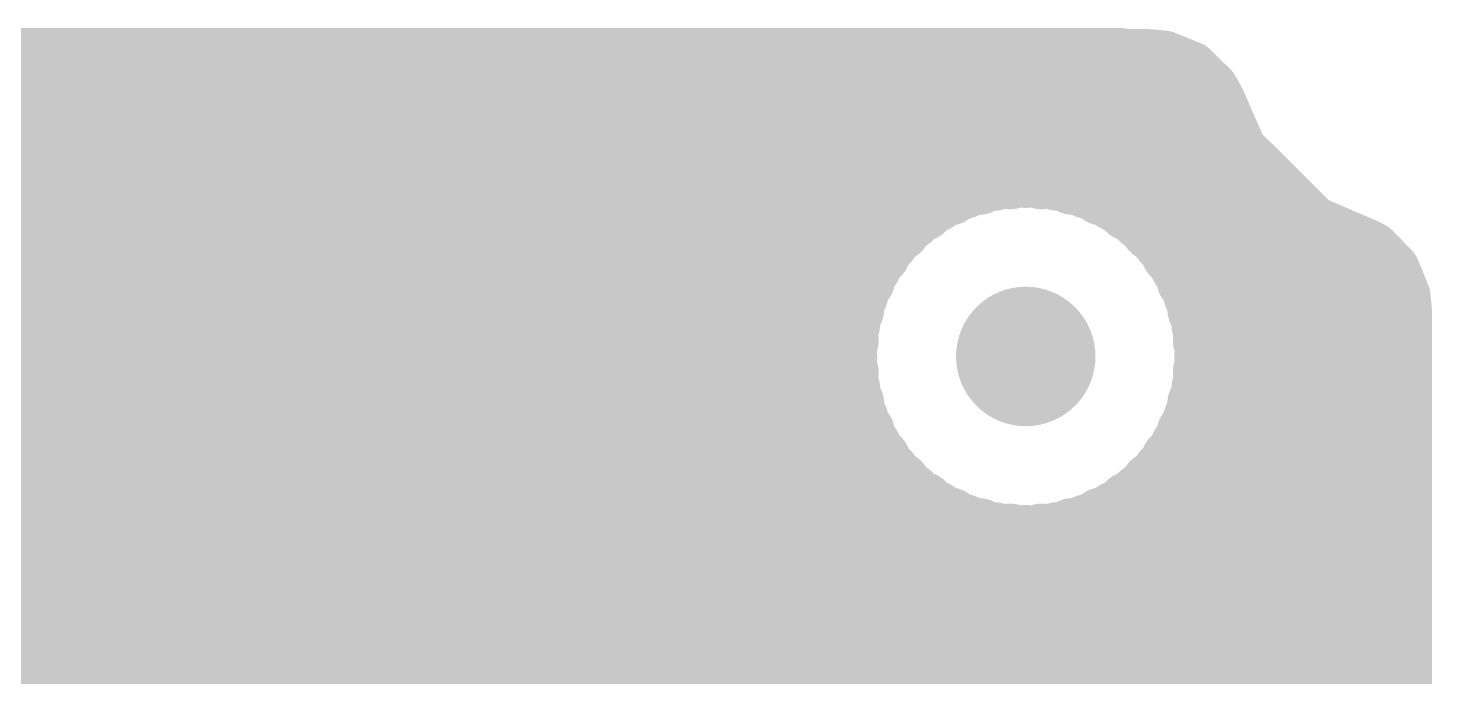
# Model space of a CAD drawing. Extents: x -40.6 to 40.6, y -25.6 to 25.6.
# Drawn here: x 30.49 to 40.56, y 20.92 to 25.57 of the extents above; entities that cross this region are included whole.
import ezdxf

# ---------------------------------------------------------------- set-up
doc = ezdxf.new("R2010")
doc.units = 0
doc.layers.add('1', color=22, linetype='CONTINUOUS')

# ---------------------------------------------------------------- blocks, each defined once
blk = doc.blocks.new('PIE')
at = {"const_width": 0.5}
blk.add_lwpolyline([(0, -0.25, 1), (0, 0.25, 1), (0, -0.25)], format="xyb", dxfattribs=at)

msp = doc.modelspace()

# ---------------------------------------------------------------- linework, layer by layer
at = {"layer": '1'}
for points, const_width in [([(18.1443, 25.3659), (38.3311, 25.3659)], 0.4064), ([(38.3311, 25.3659), (38.3388, 25.3582)], 0.4064), ([(38.3388, 25.3582), (38.5318, 25.3582)], 0.4064), ([(38.5318, 25.3582), (38.6339, 25.3482)], 0.4064), ([(38.6339, 25.3482), (38.823, 25.2709)], 0.4064), ([(38.823, 25.2709), (38.9688, 25.1278)], 0.4064), ([(18.1443, 25.1968), (38.8985, 25.1968)], 0.4064), ([(38.9688, 25.1278), (39.0183, 25.038)], 0.4064), ([(39.0183, 25.038), (39.0186, 25.0373)], 0.4064), ([(39.0186, 25.0373), (39.0946, 24.8607)], 0.4064), ([(39.0946, 24.8607), (39.0956, 24.8603)], 0.4064), ([(39.0956, 24.8603), (39.1684, 24.693)], 0.4064), ([(18.1443, 24.7904), (39.126, 24.7904)], 0.4064), ([(39.1684, 24.693), (39.1684, 24.693)], 0.4064), ([(39.1684, 24.693), (39.699, 24.1647)], 0.4064), ([(37.4227, 24.4641), (37.3359, 24.4565)], 0.4064), ([(37.5068, 24.4866), (37.4227, 24.4641)], 0.4064), ([(37.5297, 24.4734), (37.5068, 24.4866)], 0.4064), ([(37.5358, 24.474), (37.5297, 24.4734)], 0.4064), ([(37.556, 24.4909), (37.5358, 24.474)], 0.4064), ([(37.6428, 24.4833), (37.556, 24.4909)], 0.4064), ([(37.7296, 24.4909), (37.6428, 24.4833)], 0.4064), ([(37.7498, 24.474), (37.7296, 24.4909)], 0.4064), ([(37.7559, 24.4734), (37.7498, 24.474)], 0.4064), ([(37.7788, 24.4866), (37.7559, 24.4734)], 0.4064), ([(37.8629, 24.4641), (37.7788, 24.4866)], 0.4064), ([(37.9497, 24.4565), (37.8629, 24.4641)], 0.4064), ([(18.1443, 24.384), (37.1249, 24.384)], 0.4064), ([(37.0803, 24.3635), (37.0089, 24.3135)], 0.4064), ([(37.1063, 24.3589), (37.0803, 24.3635)], 0.4064), ([(37.1119, 24.3615), (37.1063, 24.3589)], 0.4064), ([(37.1251, 24.3843), (37.1119, 24.3615)], 0.4064), ([(37.2092, 24.4069), (37.1251, 24.3843)], 0.4064), ([(37.2882, 24.4437), (37.2092, 24.4069)], 0.4064), ([(37.313, 24.4347), (37.2882, 24.4437)], 0.4064), ([(37.3189, 24.4363), (37.313, 24.4347)], 0.4064), ([(37.3359, 24.4565), (37.3189, 24.4363)], 0.4064), ([(37.9667, 24.4363), (37.9497, 24.4565)], 0.4064), ([(37.9726, 24.4347), (37.9667, 24.4363)], 0.4064), ([(37.9974, 24.4437), (37.9726, 24.4347)], 0.4064), ([(38.0764, 24.4069), (37.9974, 24.4437)], 0.4064), ([(38.1605, 24.3843), (38.0764, 24.4069)], 0.4064), ([(38.1737, 24.3615), (38.1605, 24.3843)], 0.4064), ([(38.1607, 24.384), (39.4788, 24.384)], 0.4064), ([(38.1793, 24.3589), (38.1737, 24.3615)], 0.4064), ([(38.2053, 24.3635), (38.1793, 24.3589)], 0.4064), ([(38.2767, 24.3135), (38.2053, 24.3635)], 0.4064), ([(36.93, 24.2766), (36.9209, 24.2519)], 0.4064), ([(37.0089, 24.3135), (36.93, 24.2766)], 0.4064), ([(38.3556, 24.2766), (38.2767, 24.3135)], 0.4064), ([(38.3647, 24.2519), (38.3556, 24.2766)], 0.4064), ([(36.8279, 24.1867), (36.7565, 24.1367)], 0.4064), ([(36.8895, 24.2483), (36.8279, 24.1867)], 0.4064), ([(36.9159, 24.2483), (36.8895, 24.2483)], 0.4064), ([(36.9209, 24.2519), (36.9159, 24.2483)], 0.4064), ([(38.3697, 24.2483), (38.3647, 24.2519)], 0.4064), ([(38.3961, 24.2483), (38.3697, 24.2483)], 0.4064), ([(38.4577, 24.1867), (38.3961, 24.2483)], 0.4064), ([(38.5291, 24.1367), (38.4577, 24.1867)], 0.4064), ([(39.699, 24.1647), (39.699, 24.1647)], 0.4064), ([(39.699, 24.1647), (40.043, 24.0168)], 0.4064), ([(36.7217, 24.1019), (36.6717, 24.0305)], 0.4064), ([(36.7476, 24.1064), (36.7217, 24.1019)], 0.4064), ([(36.752, 24.1108), (36.7476, 24.1064)], 0.4064), ([(36.7565, 24.1367), (36.752, 24.1108)], 0.4064), ([(38.5336, 24.1108), (38.5291, 24.1367)], 0.4064), ([(38.538, 24.1064), (38.5336, 24.1108)], 0.4064), ([(38.5639, 24.1019), (38.538, 24.1064)], 0.4064), ([(38.6139, 24.0305), (38.5639, 24.1019)], 0.4064), ([(18.1443, 23.9776), (36.6188, 23.9776)], 0.4064), ([(36.6717, 24.0305), (36.6101, 23.9689)], 0.4064), ([(36.6101, 23.9689), (36.6101, 23.9425)], 0.4064), ([(38.6755, 23.9689), (38.6139, 24.0305)], 0.4064), ([(38.6668, 23.9776), (40.1247, 23.9776)], 0.4064), ([(38.6755, 23.9425), (38.6755, 23.9689)], 0.4064), ([(40.043, 24.0168), (40.0942, 23.9948)], 0.4064), ([(40.0942, 23.9948), (40.1279, 23.9758)], 0.4064), ([(40.1279, 23.9758), (40.1279, 23.9758)], 0.4064), ([(40.1279, 23.9758), (40.2672, 23.8317)], 0.4064), ([(36.5817, 23.9284), (36.5449, 23.8495)], 0.4064), ([(36.6065, 23.9375), (36.5817, 23.9284)], 0.4064), ([(36.6101, 23.9425), (36.6065, 23.9375)], 0.4064), ([(38.6791, 23.9375), (38.6755, 23.9425)], 0.4064), ([(38.7038, 23.9284), (38.6791, 23.9375)], 0.4064), ([(38.7407, 23.8495), (38.7038, 23.9284)], 0.4064), ([(36.5449, 23.8495), (36.4949, 23.7781)], 0.4064), ([(36.4949, 23.7781), (36.4995, 23.7521)], 0.4064), ([(38.7907, 23.7781), (38.7407, 23.8495)], 0.4064), ([(38.7861, 23.7521), (38.7907, 23.7781)], 0.4064), ([(40.2672, 23.8317), (40.3422, 23.646)], 0.4064), ([(36.4741, 23.7333), (36.4515, 23.6492)], 0.4064), ([(36.4969, 23.7465), (36.4741, 23.7333)], 0.4064), ([(36.4995, 23.7521), (36.4969, 23.7465)], 0.4064), ([(38.7887, 23.7465), (38.7861, 23.7521)], 0.4064), ([(38.8115, 23.7333), (38.7887, 23.7465)], 0.4064), ([(38.8341, 23.6492), (38.8115, 23.7333)], 0.4064), ([(18.1443, 23.5712), (36.4152, 23.5712)], 0.4064), ([(36.4515, 23.6492), (36.4147, 23.5702)], 0.4064), ([(36.4147, 23.5702), (36.4237, 23.5454)], 0.4064), ([(38.8709, 23.5702), (38.8341, 23.6492)], 0.4064), ([(38.8619, 23.5454), (38.8709, 23.5702)], 0.4064), ([(38.8704, 23.5712), (40.3495, 23.5712)], 0.4064), ([(40.3422, 23.646), (40.3519, 23.5458)], 0.4064), ([(36.4019, 23.5225), (36.3943, 23.4357)], 0.4064), ([(36.4221, 23.5395), (36.4019, 23.5225)], 0.4064), ([(36.4237, 23.5454), (36.4221, 23.5395)], 0.4064), ([(38.8635, 23.5395), (38.8619, 23.5454)], 0.4064), ([(38.8837, 23.5225), (38.8635, 23.5395)], 0.4064), ([(38.8913, 23.4357), (38.8837, 23.5225)], 0.4064), ([(40.3519, 23.5458), (40.3519, -23.6685)], 0.4064), ([(36.3943, 23.4357), (36.3718, 23.3516)], 0.4064), ([(36.3718, 23.3516), (36.385, 23.3287)], 0.4064), ([(38.9138, 23.3516), (38.8913, 23.4357)], 0.4064), ([(38.9006, 23.3287), (38.9138, 23.3516)], 0.4064), ([(36.3844, 23.3226), (36.3675, 23.3024)], 0.4064), ([(36.3675, 23.3024), (36.3751, 23.2156)], 0.4064), ([(36.385, 23.3287), (36.3844, 23.3226)], 0.4064), ([(38.9012, 23.3226), (38.9006, 23.3287)], 0.4064), ([(38.9181, 23.3024), (38.9012, 23.3226)], 0.4064), ([(38.9105, 23.2156), (38.9181, 23.3024)], 0.4064), ([(18.1443, 23.1648), (36.3706, 23.1648)], 0.4064), ([(36.3751, 23.2156), (36.3675, 23.1288)], 0.4064), ([(38.9181, 23.1288), (38.9105, 23.2156)], 0.4064), ([(38.915, 23.1648), (40.3519, 23.1648)], 0.4064), ([(34.8996, 22.3012), (27.8892, 22.3012)], 2), ([(37.2928, 19.908), (34.8996, 22.3012)], 2), ([(36.3675, 23.1288), (36.3844, 23.1086)], 0.4064), ([(36.385, 23.1025), (36.3718, 23.0796)], 0.4064), ([(36.3718, 23.0796), (36.3943, 22.9955)], 0.4064), ([(36.3844, 23.1086), (36.385, 23.1025)], 0.4064), ([(38.8913, 22.9955), (38.9138, 23.0796)], 0.4064), ([(38.9006, 23.1025), (38.9012, 23.1086)], 0.4064), ([(38.9138, 23.0796), (38.9006, 23.1025)], 0.4064), ([(38.9012, 23.1086), (38.9181, 23.1288)], 0.4064), ([(36.3943, 22.9955), (36.4019, 22.9087)], 0.4064), ([(38.8837, 22.9087), (38.8913, 22.9955)], 0.4064), ([(36.4019, 22.9087), (36.4221, 22.8917)], 0.4064), ([(36.4237, 22.8858), (36.4147, 22.861)], 0.4064), ([(36.4147, 22.861), (36.4515, 22.782)], 0.4064), ([(36.4221, 22.8917), (36.4237, 22.8858)], 0.4064), ([(38.8341, 22.782), (38.8709, 22.861)], 0.4064), ([(38.8619, 22.8858), (38.8635, 22.8917)], 0.4064), ([(38.8709, 22.861), (38.8619, 22.8858)], 0.4064), ([(38.8635, 22.8917), (38.8837, 22.9087)], 0.4064), ([(18.1443, 22.7584), (36.4579, 22.7584)], 0.4064), ([(36.4515, 22.782), (36.4741, 22.6979)], 0.4064), ([(38.8115, 22.6979), (38.8341, 22.782)], 0.4064), ([(38.8277, 22.7584), (40.3519, 22.7584)], 0.4064), ([(36.4741, 22.6979), (36.4969, 22.6847)], 0.4064), ([(36.4995, 22.6791), (36.4949, 22.6531)], 0.4064), ([(36.4949, 22.6531), (36.5449, 22.5817)], 0.4064), ([(36.4969, 22.6847), (36.4995, 22.6791)], 0.4064), ([(38.7407, 22.5817), (38.7907, 22.6531)], 0.4064), ([(38.7861, 22.6791), (38.7887, 22.6847)], 0.4064), ([(38.7907, 22.6531), (38.7861, 22.6791)], 0.4064), ([(38.7887, 22.6847), (38.8115, 22.6979)], 0.4064), ([(36.5449, 22.5817), (36.5817, 22.5028)], 0.4064), ([(38.7038, 22.5028), (38.7407, 22.5817)], 0.4064), ([(36.5817, 22.5028), (36.6065, 22.4937)], 0.4064), ([(36.6065, 22.4937), (36.6101, 22.4887)], 0.4064), ([(36.6101, 22.4887), (36.6101, 22.4623)], 0.4064), ([(36.6101, 22.4623), (36.6717, 22.4007)], 0.4064), ([(38.6139, 22.4007), (38.6755, 22.4623)], 0.4064), ([(38.6755, 22.4887), (38.6791, 22.4937)], 0.4064), ([(38.6755, 22.4623), (38.6755, 22.4887)], 0.4064), ([(38.6791, 22.4937), (38.7038, 22.5028)], 0.4064), ([(18.1443, 22.352), (36.7058, 22.352)], 0.4064), ([(36.6717, 22.4007), (36.7217, 22.3293)], 0.4064), ([(38.5639, 22.3293), (38.6139, 22.4007)], 0.4064), ([(38.5798, 22.352), (40.3519, 22.352)], 0.4064), ([(36.7217, 22.3293), (36.7476, 22.3248)], 0.4064), ([(36.7476, 22.3248), (36.752, 22.3204)], 0.4064), ([(36.752, 22.3204), (36.7565, 22.2945)], 0.4064), ([(36.7565, 22.2945), (36.8279, 22.2445)], 0.4064), ([(36.8279, 22.2445), (36.8895, 22.1829)], 0.4064), ([(38.3961, 22.1829), (38.4577, 22.2445)], 0.4064), ([(38.4577, 22.2445), (38.5291, 22.2945)], 0.4064), ([(38.5291, 22.2945), (38.5336, 22.3204)], 0.4064), ([(38.5336, 22.3204), (38.538, 22.3248)], 0.4064), ([(38.538, 22.3248), (38.5639, 22.3293)], 0.4064), ([(36.8895, 22.1829), (36.9159, 22.1829)], 0.4064), ([(36.9159, 22.1829), (36.9209, 22.1793)], 0.4064), ([(36.9209, 22.1793), (36.93, 22.1546)], 0.4064), ([(36.93, 22.1546), (37.0089, 22.1177)], 0.4064), ([(38.2767, 22.1177), (38.3556, 22.1546)], 0.4064), ([(38.3556, 22.1546), (38.3647, 22.1793)], 0.4064), ([(38.3647, 22.1793), (38.3697, 22.1829)], 0.4064), ([(38.3697, 22.1829), (38.3961, 22.1829)], 0.4064), ([(37.0089, 22.1177), (37.0803, 22.0677)], 0.4064), ([(37.0803, 22.0677), (37.1063, 22.0723)], 0.4064), ([(37.1063, 22.0723), (37.1119, 22.0697)], 0.4064), ([(37.1119, 22.0697), (37.1251, 22.0469)], 0.4064), ([(37.1251, 22.0469), (37.2092, 22.0243)], 0.4064), ([(38.0764, 22.0243), (38.1605, 22.0469)], 0.4064), ([(38.1605, 22.0469), (38.1737, 22.0697)], 0.4064), ([(38.1737, 22.0697), (38.1793, 22.0723)], 0.4064), ([(38.1793, 22.0723), (38.2053, 22.0677)], 0.4064), ([(38.2053, 22.0677), (38.2767, 22.1177)], 0.4064), ([(18.1443, 21.9456), (37.5031, 21.9456)], 0.4064), ([(37.2092, 22.0243), (37.2882, 21.9875)], 0.4064), ([(37.2882, 21.9875), (37.313, 21.9965)], 0.4064), ([(37.313, 21.9965), (37.3189, 21.9949)], 0.4064), ([(37.3189, 21.9949), (37.3359, 21.9747)], 0.4064), ([(37.3359, 21.9747), (37.4227, 21.9671)], 0.4064), ([(37.4227, 21.9671), (37.5068, 21.9446)], 0.4064), ([(37.5068, 21.9446), (37.5297, 21.9578)], 0.4064), ([(37.5086, 21.9456), (37.5497, 21.9456)], 0.4064), ([(37.5297, 21.9578), (37.5358, 21.9572)], 0.4064), ([(37.5358, 21.9572), (37.556, 21.9403)], 0.4064), ([(37.556, 21.9403), (37.6428, 21.9479)], 0.4064), ([(37.6167, 21.9456), (37.6689, 21.9456)], 0.4064), ([(37.6428, 21.9479), (37.7296, 21.9403)], 0.4064), ([(37.7296, 21.9403), (37.7498, 21.9572)], 0.4064), ([(37.7359, 21.9456), (37.777, 21.9456)], 0.4064), ([(37.7498, 21.9572), (37.7559, 21.9578)], 0.4064), ([(37.7559, 21.9578), (37.7788, 21.9446)], 0.4064), ([(37.7788, 21.9446), (37.8629, 21.9671)], 0.4064), ([(37.7825, 21.9456), (40.3519, 21.9456)], 0.4064), ([(37.8629, 21.9671), (37.9497, 21.9747)], 0.4064), ([(37.9497, 21.9747), (37.9667, 21.9949)], 0.4064), ([(37.9667, 21.9949), (37.9726, 21.9965)], 0.4064), ([(37.9726, 21.9965), (37.9974, 21.9875)], 0.4064), ([(37.9974, 21.9875), (38.0764, 22.0243)], 0.4064), ([(18.1443, 21.5392), (40.3519, 21.5392)], 0.4064), ([(18.1443, 21.1328), (40.3519, 21.1328)], 0.4064), ([(18.1443, 20.7264), (40.3519, 20.7264)], 0.4064)]:
    msp.add_lwpolyline(points, dxfattribs=dict(at, const_width=const_width))
for points, const_width in [([(38.4029, 25.4377, 1), (38.2592, 25.2941)], 0.2032), ([(38.3311, 25.2643, 1), (38.3311, 25.4675)], 0.2032), ([(38.3388, 25.4598, 1), (38.3388, 25.2566)], 0.2032), ([(38.267, 25.2863, 1), (38.4107, 25.43)], 0.2032), ([(38.5416, 25.4593, 1), (38.522, 25.257)], 0.2032), ([(38.5318, 25.2566, 1), (38.5318, 25.4598)], 0.2032), ([(38.6724, 25.4423, 1), (38.5955, 25.2542)], 0.2032), ([(38.6241, 25.2471, 1), (38.6438, 25.4493)], 0.2032), ([(38.8942, 25.3434, 1), (38.7518, 25.1984)], 0.2032), ([(38.7846, 25.1769, 1), (38.8614, 25.365)], 0.2032), ([(38.8985, 25.0952, 1), (38.8985, 25.2984)], 0.2032), ([(39.0577, 25.1769, 1), (38.8798, 25.0788)], 0.2032), ([(38.8976, 25.0553, 1), (39.0399, 25.2003)], 0.2032), ([(39.1115, 25.0783, 1), (38.925, 24.9977)], 0.2032), ([(39.1119, 25.0775, 1), (38.9253, 24.9971)], 0.2032), ([(38.9253, 24.997, 1), (39.1119, 25.0775)], 0.2032), ([(38.9293, 24.9889, 1), (39.1073, 25.087)], 0.2032), ([(39.1321, 24.9551, 1), (39.0571, 24.7663)], 0.2032), ([(39.1887, 24.9009, 1), (39.0024, 24.8198)], 0.2032), ([(39.0013, 24.8205, 1), (39.1879, 24.9009)], 0.2032), ([(39.0581, 24.7659, 1), (39.1331, 24.9547)], 0.2032), ([(39.126, 24.6888, 1), (39.126, 24.892)], 0.2032), ([(39.27, 24.693, 1), (39.0668, 24.693)], 0.2032), ([(39.2401, 24.765, 1), (39.0967, 24.621)], 0.2032), ([(39.0668, 24.693, 1), (39.27, 24.693)], 0.2032), ([(39.0752, 24.6525, 1), (39.2616, 24.7335)], 0.2032), ([(37.3964, 24.5622, 1), (37.449, 24.3659)], 0.2032), ([(37.5576, 24.5746, 1), (37.456, 24.3986)], 0.2032), ([(37.4315, 24.3628, 1), (37.4138, 24.5653)], 0.2032), ([(37.5208, 24.5746, 1), (37.5385, 24.3722)], 0.2032), ([(37.5649, 24.5921, 1), (37.5471, 24.3897)], 0.2032), ([(37.4789, 24.3854, 1), (37.5805, 24.5614)], 0.2032), ([(37.5331, 24.3885, 1), (37.4805, 24.5847)], 0.2032), ([(37.6213, 24.4131, 1), (37.4907, 24.5687)], 0.2032), ([(37.5446, 24.3727, 1), (37.5269, 24.5752)], 0.2032), ([(37.6339, 24.5845, 1), (37.6517, 24.3821)], 0.2032), ([(37.7949, 24.5687, 1), (37.6643, 24.4131)], 0.2032), ([(37.6339, 24.3821, 1), (37.6517, 24.5845)], 0.2032), ([(37.7587, 24.5752, 1), (37.741, 24.3727)], 0.2032), ([(37.7051, 24.5614, 1), (37.8067, 24.3854)], 0.2032), ([(37.8051, 24.5847, 1), (37.7525, 24.3885)], 0.2032), ([(37.7385, 24.3897, 1), (37.7207, 24.5921)], 0.2032), ([(37.8296, 24.3986, 1), (37.728, 24.5746)], 0.2032), ([(37.7471, 24.3722, 1), (37.7648, 24.5746)], 0.2032), ([(37.8718, 24.5653, 1), (37.8541, 24.3628)], 0.2032), ([(37.8366, 24.3659, 1), (37.8892, 24.5622)], 0.2032), ([(37.098, 24.4635, 1), (37.0627, 24.2634)], 0.2032), ([(37.1386, 24.2802, 1), (37.022, 24.4467)], 0.2032), ([(37.0988, 24.4825, 1), (37.1513, 24.2862)], 0.2032), ([(37.213, 24.3335, 1), (37.0371, 24.4351)], 0.2032), ([(37.1548, 24.2694, 1), (37.0689, 24.4535)], 0.2032), ([(37.0887, 24.2588, 1), (37.1239, 24.4589)], 0.2032), ([(37.1663, 24.4989, 1), (37.2522, 24.3148)], 0.2032), ([(37.1249, 24.2824, 1), (37.1249, 24.4856)], 0.2032), ([(37.2355, 24.3087, 1), (37.1829, 24.505)], 0.2032), ([(37.3229, 24.5392, 1), (37.2534, 24.3482)], 0.2032), ([(37.2867, 24.5328, 1), (37.3392, 24.3365)], 0.2032), ([(37.2411, 24.5015, 1), (37.3967, 24.371)], 0.2032), ([(37.327, 24.5577, 1), (37.3447, 24.3552)], 0.2032), ([(37.3311, 24.3516, 1), (37.2452, 24.5358)], 0.2032), ([(37.4137, 24.3912, 1), (37.258, 24.5218)], 0.2032), ([(37.2782, 24.3392, 1), (37.3477, 24.5301)], 0.2032), ([(37.3452, 24.3381, 1), (37.2926, 24.5344)], 0.2032), ([(37.4705, 24.5518, 1), (37.6011, 24.3961)], 0.2032), ([(37.6845, 24.3961, 1), (37.8151, 24.5518)], 0.2032), ([(38.0276, 24.5218, 1), (37.8719, 24.3912)], 0.2032), ([(37.993, 24.5344, 1), (37.9404, 24.3381)], 0.2032), ([(37.9379, 24.5301, 1), (38.0074, 24.3392)], 0.2032), ([(37.8889, 24.371, 1), (38.0445, 24.5016)], 0.2032), ([(38.0404, 24.5358, 1), (37.9545, 24.3516)], 0.2032), ([(37.9409, 24.3552, 1), (37.9586, 24.5577)], 0.2032), ([(37.9463, 24.3365, 1), (37.9989, 24.5328)], 0.2032), ([(38.0322, 24.3482, 1), (37.9627, 24.5392)], 0.2032), ([(38.1027, 24.505, 1), (38.0501, 24.3087)], 0.2032), ([(38.0334, 24.3148, 1), (38.1193, 24.4989)], 0.2032), ([(38.2485, 24.4351, 1), (38.0726, 24.3335)], 0.2032), ([(38.1607, 24.4856, 1), (38.1607, 24.2824)], 0.2032), ([(38.2167, 24.4535, 1), (38.1308, 24.2694)], 0.2032), ([(38.1617, 24.4589, 1), (38.1969, 24.2588)], 0.2032), ([(38.2636, 24.4467, 1), (38.147, 24.2802)], 0.2032), ([(38.1343, 24.2862, 1), (38.1868, 24.4825)], 0.2032), ([(38.2229, 24.2634, 1), (38.1876, 24.4635)], 0.2032), ([(39.4788, 24.2824, 1), (39.4788, 24.4856)], 0.2032), ([(36.887, 24.3687, 1), (36.9729, 24.1846)], 0.2032), ([(37.0254, 24.2419, 1), (36.8345, 24.3114)], 0.2032), ([(36.9507, 24.3967, 1), (37.0672, 24.2302)], 0.2032), ([(37.0519, 24.2214, 1), (36.966, 24.4056)], 0.2032), ([(37.0634, 24.451, 1), (37.1492, 24.2668)], 0.2032), ([(37.0239, 24.4123, 1), (37.1999, 24.3107)], 0.2032), ([(38.0857, 24.3107, 1), (38.2617, 24.4123)], 0.2032), ([(38.1364, 24.2668, 1), (38.2222, 24.451)], 0.2032), ([(38.3196, 24.4056, 1), (38.2337, 24.2214)], 0.2032), ([(38.2184, 24.2302, 1), (38.3349, 24.3967)], 0.2032), ([(38.4511, 24.3114, 1), (38.2602, 24.2419)], 0.2032), ([(38.3127, 24.1846, 1), (38.3986, 24.3687)], 0.2032), ([(36.7561, 24.2586, 1), (36.8998, 24.1149)], 0.2032), ([(36.8862, 24.1035, 1), (36.7697, 24.27)], 0.2032), ([(36.8895, 24.3499, 1), (36.8895, 24.1467)], 0.2032), ([(36.8577, 24.3316, 1), (36.9742, 24.1651)], 0.2032), ([(36.9614, 24.1765, 1), (36.8177, 24.3202)], 0.2032), ([(36.8255, 24.2866, 1), (37.0164, 24.2171)], 0.2032), ([(36.9792, 24.1686, 1), (36.8627, 24.3351)], 0.2032), ([(36.9159, 24.1467, 1), (36.9159, 24.3499)], 0.2032), ([(38.4229, 24.3351, 1), (38.3064, 24.1686)], 0.2032), ([(38.3697, 24.3499, 1), (38.3697, 24.1467)], 0.2032), ([(38.2692, 24.2171, 1), (38.4601, 24.2866)], 0.2032), ([(38.4679, 24.3202, 1), (38.3242, 24.1765)], 0.2032), ([(38.3114, 24.1651, 1), (38.428, 24.3316)], 0.2032), ([(38.5159, 24.27, 1), (38.3994, 24.1035)], 0.2032), ([(38.3858, 24.1149, 1), (38.5295, 24.2586)], 0.2032), ([(38.3961, 24.1467, 1), (38.3961, 24.3499)], 0.2032), ([(39.699, 24.2663, 1), (39.699, 24.0631)], 0.2032), ([(39.7392, 24.258, 1), (39.6589, 24.0714)], 0.2032), ([(39.699, 24.0631, 1), (39.699, 24.2663)], 0.2032), ([(36.704, 24.2019, 1), (36.7393, 24.0018)], 0.2032), ([(36.8049, 24.0436, 1), (36.6384, 24.1601)], 0.2032), ([(36.6758, 24.1783, 1), (36.8194, 24.0346)], 0.2032), ([(36.6983, 24.22, 1), (36.8148, 24.0535)], 0.2032), ([(36.8566, 24.1191, 1), (36.6565, 24.1544)], 0.2032), ([(36.8238, 24.0389, 1), (36.6802, 24.1826)], 0.2032), ([(36.7653, 24.0064, 1), (36.73, 24.2065)], 0.2032), ([(38.6291, 24.1544, 1), (38.429, 24.1191)], 0.2032), ([(38.6055, 24.1826, 1), (38.4618, 24.0389)], 0.2032), ([(38.5556, 24.2065, 1), (38.5203, 24.0064)], 0.2032), ([(38.6472, 24.1601, 1), (38.4807, 24.0436)], 0.2032), ([(38.4661, 24.0346, 1), (38.6098, 24.1783)], 0.2032), ([(38.4708, 24.0535, 1), (38.5873, 24.22)], 0.2032), ([(38.5463, 24.0018, 1), (38.5816, 24.2019)], 0.2032), ([(39.6274, 24.0927, 1), (39.7707, 24.2367)], 0.2032), ([(36.7117, 23.9689, 1), (36.5085, 23.9689)], 0.2032), ([(36.5884, 24.0887, 1), (36.7549, 23.9722)], 0.2032), ([(36.7435, 23.9586, 1), (36.5998, 24.1023)], 0.2032), ([(36.6188, 23.876, 1), (36.6188, 24.0792)], 0.2032), ([(36.6519, 24.1284, 1), (36.852, 24.0931)], 0.2032), ([(38.4336, 24.0931, 1), (38.6337, 24.1284)], 0.2032), ([(38.6858, 24.1023, 1), (38.5421, 23.9586)], 0.2032), ([(38.5307, 23.9722, 1), (38.6972, 24.0887)], 0.2032), ([(38.6668, 24.0792, 1), (38.6668, 23.876)], 0.2032), ([(38.7771, 23.9689, 1), (38.5739, 23.9689)], 0.2032), ([(40.0831, 24.1102, 1), (40.0029, 23.9235)], 0.2032), ([(40.1442, 24.0833, 1), (40.0442, 23.9064)], 0.2032), ([(40.0029, 23.9235, 1), (40.0831, 24.1102)], 0.2032), ([(40.2295, 23.9758, 1), (40.0263, 23.9758)], 0.2032), ([(40.201, 24.0464, 1), (40.0549, 23.9052)], 0.2032), ([(40.0541, 23.9015, 1), (40.1343, 24.0882)], 0.2032), ([(40.0779, 23.8873, 1), (40.1779, 24.0642)], 0.2032), ([(40.1247, 23.876, 1), (40.1247, 24.0792)], 0.2032), ([(36.547, 24.0239, 1), (36.6165, 23.833)], 0.2032), ([(36.6738, 23.8855, 1), (36.4897, 23.9714)], 0.2032), ([(36.5233, 23.9957, 1), (36.6898, 23.8792)], 0.2032), ([(36.5382, 24.0407, 1), (36.6819, 23.897)], 0.2032), ([(36.6933, 23.8842, 1), (36.5268, 24.0007)], 0.2032), ([(36.6413, 23.842, 1), (36.5718, 24.0329)], 0.2032), ([(38.7588, 24.0008, 1), (38.5923, 23.8842)], 0.2032), ([(38.7138, 24.0329, 1), (38.6443, 23.842)], 0.2032), ([(38.5958, 23.8792, 1), (38.7623, 23.9957)], 0.2032), ([(38.7959, 23.9714, 1), (38.6118, 23.8855)], 0.2032), ([(38.6037, 23.897, 1), (38.7474, 24.0407)], 0.2032), ([(38.6691, 23.833, 1), (38.7386, 24.0239)], 0.2032), ([(40.0263, 23.9758, 1), (40.2295, 23.9758)], 0.2032), ([(36.595, 23.7957, 1), (36.3949, 23.7604)], 0.2032), ([(36.4528, 23.8924, 1), (36.637, 23.8065)], 0.2032), ([(36.6281, 23.7912, 1), (36.4617, 23.9077)], 0.2032), ([(36.5085, 23.9425, 1), (36.7117, 23.9425)], 0.2032), ([(38.5739, 23.9425, 1), (38.7771, 23.9425)], 0.2032), ([(38.8239, 23.9077, 1), (38.6574, 23.7912)], 0.2032), ([(38.6486, 23.8065, 1), (38.8328, 23.8924)], 0.2032), ([(38.8907, 23.7604, 1), (38.6906, 23.7957)], 0.2032), ([(40.3613, 23.8698, 1), (40.173, 23.7936)], 0.2032), ([(40.1941, 23.7611, 1), (40.3402, 23.9023)], 0.2032), ([(36.4233, 23.8213, 1), (36.5249, 23.6454)], 0.2032), ([(36.5722, 23.7071, 1), (36.3759, 23.7596)], 0.2032), ([(36.4117, 23.8364, 1), (36.5782, 23.7198)], 0.2032), ([(36.4048, 23.7895, 1), (36.589, 23.7036)], 0.2032), ([(36.3995, 23.7345, 1), (36.5996, 23.7697)], 0.2032), ([(36.5916, 23.7092, 1), (36.4074, 23.795)], 0.2032), ([(36.5477, 23.6585, 1), (36.4461, 23.8345)], 0.2032), ([(38.8782, 23.795, 1), (38.694, 23.7092)], 0.2032), ([(38.686, 23.7697, 1), (38.8861, 23.7345)], 0.2032), ([(38.8395, 23.8345, 1), (38.7379, 23.6585)], 0.2032), ([(38.6966, 23.7036, 1), (38.8807, 23.7895)], 0.2032), ([(38.7074, 23.7198, 1), (38.8739, 23.8364)], 0.2032), ([(38.9097, 23.7596, 1), (38.7134, 23.7071)], 0.2032), ([(38.7607, 23.6454, 1), (38.8623, 23.8213)], 0.2032), ([(36.5102, 23.605, 1), (36.3192, 23.5355)], 0.2032), ([(36.3534, 23.6755, 1), (36.5497, 23.6229)], 0.2032), ([(36.5436, 23.6062, 1), (36.3595, 23.6921)], 0.2032), ([(36.4152, 23.4696, 1), (36.4152, 23.6728)], 0.2032), ([(38.9261, 23.6921, 1), (38.742, 23.6062)], 0.2032), ([(38.7359, 23.6229, 1), (38.9322, 23.6755)], 0.2032), ([(38.8704, 23.6728, 1), (38.8704, 23.4696)], 0.2032), ([(38.9664, 23.5355, 1), (38.7754, 23.605)], 0.2032), ([(40.4434, 23.6557, 1), (40.2411, 23.6362)], 0.2032), ([(40.2481, 23.6079, 1), (40.4364, 23.6841)], 0.2032), ([(40.3495, 23.4696, 1), (40.3495, 23.6728)], 0.2032), ([(36.3366, 23.6004, 1), (36.4672, 23.4447)], 0.2032), ([(36.5032, 23.5137, 1), (36.3007, 23.5314)], 0.2032), ([(36.3226, 23.6132, 1), (36.5068, 23.5273)], 0.2032), ([(36.324, 23.5658, 1), (36.5203, 23.5132)], 0.2032), ([(36.5219, 23.5191, 1), (36.3256, 23.5717)], 0.2032), ([(36.3283, 23.5107, 1), (36.5192, 23.5802)], 0.2032), ([(36.4874, 23.4617, 1), (36.3568, 23.6173)], 0.2032), ([(38.96, 23.5717, 1), (38.7637, 23.5191)], 0.2032), ([(38.7664, 23.5802, 1), (38.9573, 23.5107)], 0.2032), ([(38.9288, 23.6173, 1), (38.7982, 23.4617)], 0.2032), ([(38.7653, 23.5132, 1), (38.9616, 23.5658)], 0.2032), ([(38.7788, 23.5273, 1), (38.963, 23.6132)], 0.2032), ([(38.9849, 23.5314, 1), (38.7824, 23.5137)], 0.2032), ([(38.8184, 23.4447, 1), (38.949, 23.6004)], 0.2032), ([(40.4535, 23.5458, 1), (40.2503, 23.5458)], 0.2032), ([(40.2508, 23.5361, 1), (40.453, 23.5555)], 0.2032), ([(36.4598, 23.4024, 1), (36.2838, 23.3007)], 0.2032), ([(36.4925, 23.4094, 1), (36.2962, 23.462)], 0.2032), ([(38.9894, 23.462, 1), (38.7931, 23.4094)], 0.2032), ([(39.0018, 23.3007, 1), (38.8258, 23.4024)], 0.2032), ([(36.4687, 23.3113, 1), (36.2663, 23.2935)], 0.2032), ([(36.2897, 23.3677, 1), (36.4453, 23.2371)], 0.2032), ([(36.2737, 23.3779, 1), (36.4699, 23.3253)], 0.2032), ([(36.4862, 23.3199, 1), (36.2838, 23.3376)], 0.2032), ([(36.2931, 23.4446, 1), (36.4956, 23.4269)], 0.2032), ([(36.297, 23.2779, 1), (36.473, 23.3795)], 0.2032), ([(36.4623, 23.2573, 1), (36.3066, 23.3879)], 0.2032), ([(38.79, 23.4269, 1), (38.9925, 23.4446)], 0.2032), ([(39.0018, 23.3376, 1), (38.7994, 23.3199)], 0.2032), ([(38.8126, 23.3795, 1), (38.9886, 23.2779)], 0.2032), ([(38.979, 23.3879, 1), (38.8233, 23.2573)], 0.2032), ([(38.8157, 23.3253, 1), (39.0119, 23.3779)], 0.2032), ([(39.0193, 23.2935, 1), (38.8169, 23.3113)], 0.2032), ([(38.8403, 23.2371, 1), (38.9959, 23.3677)], 0.2032), ([(36.4763, 23.2067, 1), (36.2739, 23.2245)], 0.2032), ([(36.2832, 23.3315, 1), (36.4857, 23.3138)], 0.2032), ([(36.3706, 23.0632, 1), (36.3706, 23.2664)], 0.2032), ([(38.7999, 23.3138, 1), (39.0024, 23.3315)], 0.2032), ([(39.0117, 23.2245, 1), (38.8093, 23.2067)], 0.2032), ([(38.915, 23.2664, 1), (38.915, 23.0632)], 0.2032), ([(40.3519, 23.0632, 1), (40.3519, 23.2664)], 0.2032), ([(35.2532, 22.6548, 1), (34.546, 21.9476)], 1), ([(34.8996, 21.8012, 1), (34.8996, 22.8012)], 1), ([(36.4453, 23.1941, 1), (36.2897, 23.0635)], 0.2032), ([(36.4699, 23.1059, 1), (36.2737, 23.0533)], 0.2032), ([(36.2739, 23.2067, 1), (36.4763, 23.2245)], 0.2032), ([(36.4857, 23.1174, 1), (36.2832, 23.0997)], 0.2032), ([(36.473, 23.0517, 1), (36.297, 23.1533)], 0.2032), ([(36.3066, 23.0433, 1), (36.4623, 23.1739)], 0.2032), ([(38.9886, 23.1533, 1), (38.8126, 23.0517)], 0.2032), ([(38.8233, 23.1739, 1), (38.979, 23.0433)], 0.2032), ([(39.0024, 23.0997, 1), (38.7999, 23.1174)], 0.2032), ([(38.8093, 23.2245, 1), (39.0117, 23.2067)], 0.2032), ([(39.0119, 23.0533, 1), (38.8157, 23.1059)], 0.2032), ([(38.9959, 23.0635, 1), (38.8403, 23.1941)], 0.2032), ([(36.2663, 23.1377, 1), (36.4687, 23.1199)], 0.2032), ([(36.2838, 23.1304, 1), (36.4598, 23.0288)], 0.2032), ([(36.2838, 23.0936, 1), (36.4862, 23.1113)], 0.2032), ([(36.4956, 23.0043, 1), (36.2931, 22.9866)], 0.2032), ([(38.9925, 22.9866, 1), (38.79, 23.0043)], 0.2032), ([(38.7994, 23.1113, 1), (39.0018, 23.0936)], 0.2032), ([(38.8169, 23.1199, 1), (39.0193, 23.1377)], 0.2032), ([(38.8258, 23.0288, 1), (39.0018, 23.1304)], 0.2032), ([(36.2962, 22.9692, 1), (36.4925, 23.0218)], 0.2032), ([(36.4672, 22.9865, 1), (36.3366, 22.8308)], 0.2032), ([(36.5068, 22.9039, 1), (36.3226, 22.818)], 0.2032), ([(36.5203, 22.918, 1), (36.324, 22.8654)], 0.2032), ([(36.5192, 22.851, 1), (36.3283, 22.9205)], 0.2032), ([(36.3568, 22.8139, 1), (36.4874, 22.9695)], 0.2032), ([(38.9573, 22.9205, 1), (38.7664, 22.851)], 0.2032), ([(38.7982, 22.9695, 1), (38.9288, 22.8139)], 0.2032), ([(38.9616, 22.8654, 1), (38.7653, 22.918)], 0.2032), ([(38.963, 22.818, 1), (38.7788, 22.9039)], 0.2032), ([(38.7931, 23.0218, 1), (38.9894, 22.9692)], 0.2032), ([(38.949, 22.8308, 1), (38.8184, 22.9865)], 0.2032), ([(36.3007, 22.8998, 1), (36.5032, 22.9175)], 0.2032), ([(36.3192, 22.8957, 1), (36.5102, 22.8262)], 0.2032), ([(36.3256, 22.8595, 1), (36.5219, 22.9121)], 0.2032), ([(36.5497, 22.8083, 1), (36.3534, 22.7557)], 0.2032), ([(36.4579, 22.6568, 1), (36.4579, 22.86)], 0.2032), ([(38.8277, 22.86, 1), (38.8277, 22.6568)], 0.2032), ([(38.9322, 22.7557, 1), (38.7359, 22.8083)], 0.2032), ([(38.7637, 22.9121, 1), (38.96, 22.8595)], 0.2032), ([(38.7754, 22.8262, 1), (38.9664, 22.8957)], 0.2032), ([(38.7824, 22.9175, 1), (38.9849, 22.8998)], 0.2032), ([(40.3519, 22.6568, 1), (40.3519, 22.86)], 0.2032), ([(36.3595, 22.7391, 1), (36.5436, 22.825)], 0.2032), ([(36.5249, 22.7858, 1), (36.4233, 22.6099)], 0.2032), ([(36.5782, 22.7114, 1), (36.4117, 22.5948)], 0.2032), ([(36.589, 22.7276, 1), (36.4048, 22.6417)], 0.2032), ([(36.5996, 22.6615, 1), (36.3995, 22.6967)], 0.2032), ([(36.4461, 22.5967, 1), (36.5477, 22.7727)], 0.2032), ([(38.8861, 22.6967, 1), (38.686, 22.6615)], 0.2032), ([(38.7379, 22.7727, 1), (38.8395, 22.5967)], 0.2032), ([(38.8807, 22.6417, 1), (38.6966, 22.7276)], 0.2032), ([(38.8739, 22.5948, 1), (38.7074, 22.7114)], 0.2032), ([(38.742, 22.825, 1), (38.9261, 22.7391)], 0.2032), ([(38.8623, 22.6099, 1), (38.7607, 22.7858)], 0.2032), ([(36.3759, 22.6716, 1), (36.5722, 22.7241)], 0.2032), ([(36.3949, 22.6708, 1), (36.595, 22.6355)], 0.2032), ([(36.4074, 22.6362, 1), (36.5916, 22.722)], 0.2032), ([(36.637, 22.6247, 1), (36.4528, 22.5388)], 0.2032), ([(38.8328, 22.5388, 1), (38.6486, 22.6247)], 0.2032), ([(38.694, 22.722, 1), (38.8782, 22.6362)], 0.2032), ([(38.6906, 22.6355, 1), (38.8907, 22.6708)], 0.2032), ([(38.7134, 22.7241, 1), (38.9097, 22.6716)], 0.2032), ([(36.4617, 22.5235, 1), (36.6281, 22.64)], 0.2032), ([(36.6165, 22.5982, 1), (36.547, 22.4073)], 0.2032), ([(36.6898, 22.552, 1), (36.5233, 22.4355)], 0.2032), ([(36.6819, 22.5342, 1), (36.5382, 22.3905)], 0.2032), ([(36.7117, 22.4887, 1), (36.5085, 22.4887)], 0.2032), ([(36.5268, 22.4304, 1), (36.6933, 22.547)], 0.2032), ([(36.5718, 22.3983, 1), (36.6413, 22.5892)], 0.2032), ([(38.7771, 22.4887, 1), (38.5739, 22.4887)], 0.2032), ([(38.5923, 22.547, 1), (38.7588, 22.4304)], 0.2032), ([(38.6443, 22.5892, 1), (38.7138, 22.3983)], 0.2032), ([(38.7623, 22.4355, 1), (38.5958, 22.552)], 0.2032), ([(38.7474, 22.3905, 1), (38.6037, 22.5342)], 0.2032), ([(38.6574, 22.64, 1), (38.8239, 22.5235)], 0.2032), ([(38.7386, 22.4073, 1), (38.6691, 22.5982)], 0.2032), ([(36.4897, 22.4598, 1), (36.6738, 22.5457)], 0.2032), ([(36.5085, 22.4623, 1), (36.7117, 22.4623)], 0.2032), ([(36.7549, 22.459, 1), (36.5884, 22.3425)], 0.2032), ([(36.5998, 22.3289, 1), (36.7435, 22.4726)], 0.2032), ([(36.7058, 22.2504, 1), (36.7058, 22.4536)], 0.2032), ([(38.5798, 22.4536, 1), (38.5798, 22.2504)], 0.2032), ([(38.5421, 22.4726, 1), (38.6858, 22.3289)], 0.2032), ([(38.6972, 22.3425, 1), (38.5307, 22.459)], 0.2032), ([(38.5739, 22.4623, 1), (38.7771, 22.4623)], 0.2032), ([(38.6118, 22.5457, 1), (38.7959, 22.4598)], 0.2032), ([(40.3519, 22.2504, 1), (40.3519, 22.4536)], 0.2032), ([(36.7393, 22.4294, 1), (36.704, 22.2293)], 0.2032), ([(36.6384, 22.2711, 1), (36.8049, 22.3876)], 0.2032), ([(36.8195, 22.3966, 1), (36.6758, 22.2529)], 0.2032), ([(36.852, 22.3381, 1), (36.6519, 22.3028)], 0.2032), ([(36.8148, 22.3777, 1), (36.6983, 22.2112)], 0.2032), ([(36.6801, 22.2486, 1), (36.8238, 22.3923)], 0.2032), ([(36.8998, 22.3163, 1), (36.7561, 22.1726)], 0.2032), ([(36.73, 22.2247, 1), (36.7653, 22.4248)], 0.2032), ([(38.5295, 22.1726, 1), (38.3858, 22.3163)], 0.2032), ([(38.4618, 22.3923, 1), (38.6055, 22.2486)], 0.2032), ([(38.6337, 22.3028, 1), (38.4336, 22.3381)], 0.2032), ([(38.5203, 22.4248, 1), (38.5556, 22.2247)], 0.2032), ([(38.4807, 22.3876, 1), (38.6472, 22.2711)], 0.2032), ([(38.6098, 22.2529, 1), (38.4661, 22.3966)], 0.2032), ([(38.5873, 22.2112, 1), (38.4708, 22.3777)], 0.2032), ([(38.5816, 22.2293, 1), (38.5463, 22.4294)], 0.2032), ([(36.6565, 22.2768, 1), (36.8566, 22.3121)], 0.2032), ([(36.7697, 22.1612, 1), (36.8862, 22.3277)], 0.2032), ([(36.8895, 22.2845, 1), (36.8895, 22.0813)], 0.2032), ([(36.9742, 22.2661, 1), (36.8576, 22.0996)], 0.2032), ([(36.8177, 22.111, 1), (36.9614, 22.2547)], 0.2032), ([(37.0164, 22.2141, 1), (36.8255, 22.1446)], 0.2032), ([(36.9729, 22.2466, 1), (36.887, 22.0625)], 0.2032), ([(36.8627, 22.0961, 1), (36.9792, 22.2626)], 0.2032), ([(36.9159, 22.0813, 1), (36.9159, 22.2845)], 0.2032), ([(38.3064, 22.2626, 1), (38.4229, 22.0961)], 0.2032), ([(38.3697, 22.2845, 1), (38.3697, 22.0813)], 0.2032), ([(38.4601, 22.1446, 1), (38.2692, 22.2141)], 0.2032), ([(38.3242, 22.2547, 1), (38.4679, 22.111)], 0.2032), ([(38.428, 22.0996, 1), (38.3114, 22.2661)], 0.2032), ([(38.3986, 22.0625, 1), (38.3127, 22.2466)], 0.2032), ([(38.3994, 22.3277, 1), (38.5159, 22.1612)], 0.2032), ([(38.3961, 22.0813, 1), (38.3961, 22.2845)], 0.2032), ([(38.429, 22.3121, 1), (38.6291, 22.2768)], 0.2032), ([(36.8345, 22.1198, 1), (37.0254, 22.1893)], 0.2032), ([(37.0672, 22.2009, 1), (36.9507, 22.0345)], 0.2032), ([(36.966, 22.0256, 1), (37.0519, 22.2098)], 0.2032), ([(37.0627, 22.1678, 1), (37.098, 21.9677)], 0.2032), ([(37.1492, 22.1644, 1), (37.0634, 21.9802)], 0.2032), ([(37.1999, 22.1205, 1), (37.0239, 22.0189)], 0.2032), ([(37.022, 21.9845, 1), (37.1386, 22.151)], 0.2032), ([(37.1513, 22.145, 1), (37.0988, 21.9487)], 0.2032), ([(37.0689, 21.9776, 1), (37.1548, 22.1618)], 0.2032), ([(37.1239, 21.9723, 1), (37.0887, 22.1724)], 0.2032), ([(38.1308, 22.1618, 1), (38.2167, 21.9776)], 0.2032), ([(38.1969, 22.1724, 1), (38.1617, 21.9723)], 0.2032), ([(38.2617, 22.0189, 1), (38.0857, 22.1205)], 0.2032), ([(38.147, 22.151, 1), (38.2636, 21.9845)], 0.2032), ([(38.1868, 21.9487, 1), (38.1343, 22.145)], 0.2032), ([(38.2222, 21.9802, 1), (38.1364, 22.1644)], 0.2032), ([(38.2337, 22.2098, 1), (38.3196, 22.0256)], 0.2032), ([(38.1876, 21.9677, 1), (38.2229, 22.1678)], 0.2032), ([(38.3349, 22.0345, 1), (38.2184, 22.2009)], 0.2032), ([(38.2602, 22.1893, 1), (38.4511, 22.1198)], 0.2032), ([(37.0371, 21.9961, 1), (37.213, 22.0977)], 0.2032), ([(37.2522, 22.1164, 1), (37.1663, 21.9323)], 0.2032), ([(37.1829, 21.9262, 1), (37.2355, 22.1225)], 0.2032), ([(37.2534, 22.083, 1), (37.3229, 21.892)], 0.2032), ([(37.3393, 22.0947, 1), (37.2867, 21.8984)], 0.2032), ([(37.3967, 22.0602, 1), (37.2411, 21.9296)], 0.2032), ([(37.3447, 22.076, 1), (37.327, 21.8735)], 0.2032), ([(37.2452, 21.8954, 1), (37.3311, 22.0796)], 0.2032), ([(37.3477, 21.9011, 1), (37.2782, 22.092)], 0.2032), ([(37.2926, 21.8968, 1), (37.3452, 22.0931)], 0.2032), ([(37.449, 22.0653, 1), (37.3964, 21.869)], 0.2032), ([(37.5086, 22.0472, 1), (37.5086, 21.844)], 0.2032), ([(37.4138, 21.8659, 1), (37.4315, 22.0684)], 0.2032), ([(37.5385, 22.059, 1), (37.5208, 21.8566)], 0.2032), ([(37.6011, 22.0351, 1), (37.4705, 21.8794)], 0.2032), ([(37.5805, 21.8698, 1), (37.4789, 22.0458)], 0.2032), ([(37.5031, 21.844, 1), (37.5031, 22.0472)], 0.2032), ([(37.6167, 22.0472, 1), (37.6167, 21.844)], 0.2032), ([(37.5269, 21.856, 1), (37.5446, 22.0585)], 0.2032), ([(37.6517, 22.0491, 1), (37.6339, 21.8467)], 0.2032), ([(37.5497, 21.844, 1), (37.5497, 22.0472)], 0.2032), ([(37.6517, 21.8467, 1), (37.6339, 22.0491)], 0.2032), ([(37.7359, 22.0472, 1), (37.7359, 21.844)], 0.2032), ([(37.741, 22.0585, 1), (37.7587, 21.856)], 0.2032), ([(37.8067, 22.0458, 1), (37.7051, 21.8698)], 0.2032), ([(37.6689, 21.844, 1), (37.6689, 22.0472)], 0.2032), ([(37.7825, 22.0472, 1), (37.7825, 21.844)], 0.2032), ([(37.8151, 21.8794, 1), (37.6845, 22.0351)], 0.2032), ([(37.7648, 21.8566, 1), (37.7471, 22.059)], 0.2032), ([(37.8541, 22.0684, 1), (37.8718, 21.8659)], 0.2032), ([(37.777, 21.844, 1), (37.777, 22.0472)], 0.2032), ([(37.8892, 21.869, 1), (37.8366, 22.0653)], 0.2032), ([(37.9404, 22.0931, 1), (37.993, 21.8968)], 0.2032), ([(38.0074, 22.092, 1), (37.9379, 21.9011)], 0.2032), ([(38.0445, 21.9296, 1), (37.8889, 22.0602)], 0.2032), ([(37.9545, 22.0796, 1), (38.0404, 21.8954)], 0.2032), ([(37.9586, 21.8735, 1), (37.9409, 22.076)], 0.2032), ([(37.9989, 21.8984, 1), (37.9463, 22.0947)], 0.2032), ([(37.9627, 21.892, 1), (38.0322, 22.083)], 0.2032), ([(38.0501, 22.1225, 1), (38.1027, 21.9262)], 0.2032), ([(38.1193, 21.9323, 1), (38.0334, 22.1164)], 0.2032), ([(38.0726, 22.0977, 1), (38.2485, 21.9961)], 0.2032), ([(40.3519, 21.844, 1), (40.3519, 22.0472)], 0.2032), ([(37.258, 21.9094, 1), (37.4137, 22.04)], 0.2032), ([(37.456, 22.0326, 1), (37.5576, 21.8566)], 0.2032), ([(37.5471, 22.0415, 1), (37.5649, 21.8391)], 0.2032), ([(37.4805, 21.8465, 1), (37.5331, 22.0427)], 0.2032), ([(37.4907, 21.8625, 1), (37.6213, 22.0181)], 0.2032), ([(37.6643, 22.0181, 1), (37.7949, 21.8625)], 0.2032), ([(37.7525, 22.0427, 1), (37.8051, 21.8465)], 0.2032), ([(37.7207, 21.8391, 1), (37.7385, 22.0415)], 0.2032), ([(37.7279, 21.8566, 1), (37.8296, 22.0326)], 0.2032), ([(37.8719, 22.04, 1), (38.0276, 21.9094)], 0.2032), ([(40.3519, 21.4376, 1), (40.3519, 21.6408)], 0.2032), ([(40.3519, 21.0312, 1), (40.3519, 21.2344)], 0.2032), ([(40.3519, 20.6248, 1), (40.3519, 20.828)], 0.2032)]:
    msp.add_lwpolyline(points, format="xyb", dxfattribs=dict(at, const_width=const_width))

# ---------------------------------------------------------------- block references
msp.add_blockref('PIE', (37.6428, 23.2156), dxfattribs=at)

doc.saveas('drawing.dxf')
